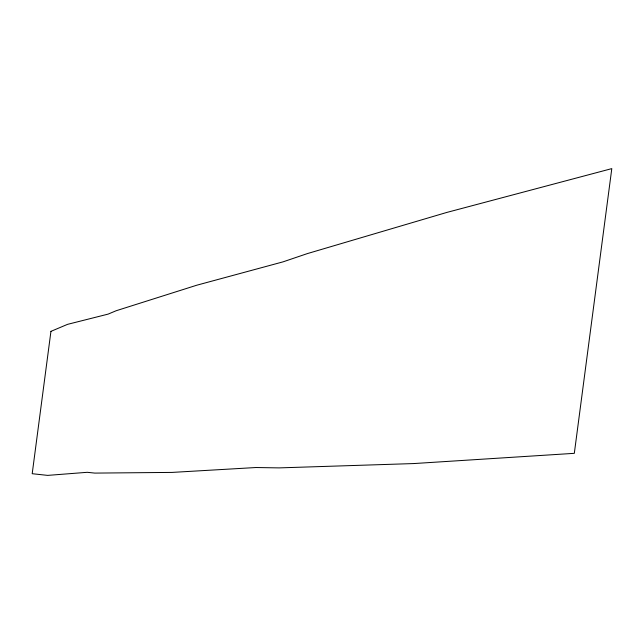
<?xml version="1.0" encoding="UTF-8"?>
<svg xmlns="http://www.w3.org/2000/svg" width="644" height="644" viewBox="0 0 644 644"><rect width="100%" height="100%" fill="white"/><g stroke="black" fill="none" stroke-linecap="round" stroke-linejoin="round"><path stroke-width="0.97" d="M50.94 331.354L32.2 473.71L47.672 475.385L87.278 472.31L94.797 473.099L172.117 472.406L255.901 467.528L279.126 467.89L413.625 463.567L574.319 453.328L611.8 168.615L446.678 212.472L307.333 253.607L282.982 261.875L196.758 285.22L116.17 310.738L108.103 314.119L67.556 324.351L50.94 331.354"/></g></svg>
